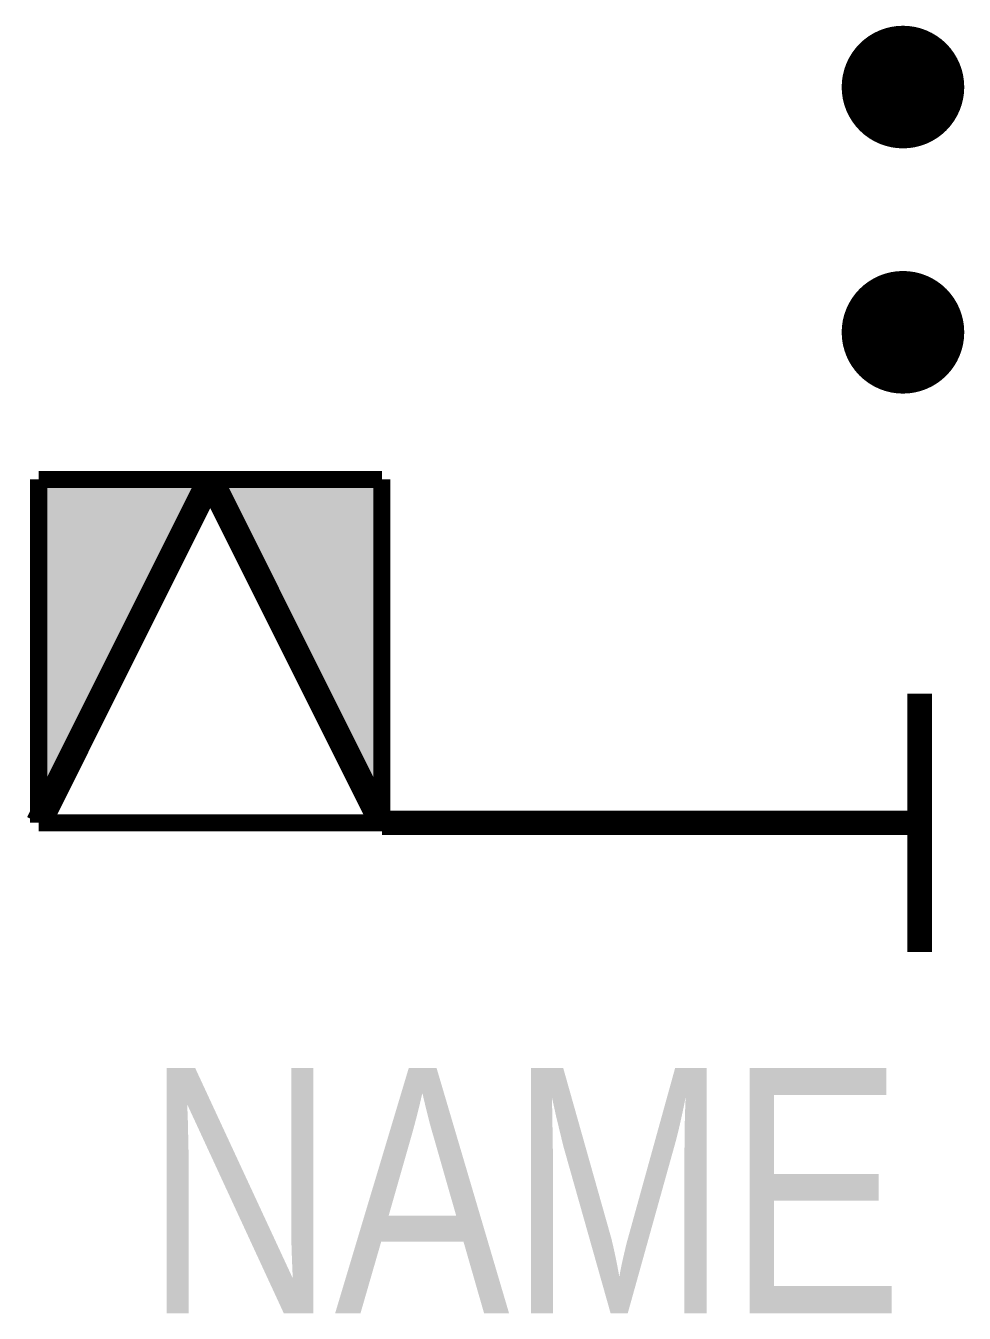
# Model space of a CAD drawing. Header units: inches. Extents: x -7.2 to 0.5, y -9 to 1.5.
import ezdxf
from ezdxf.enums import TextEntityAlignment as Align

# ---------------------------------------------------------------- set-up
doc = ezdxf.new("R2010")
doc.units = ezdxf.units.IN
doc.header["$MEASUREMENT"] = 0

msp = doc.modelspace()

# ---------------------------------------------------------------- hatches: boundary and pattern name
h = msp.add_hatch(color=256)
h.paths.add_polyline_path([(-7.051, -2.2), (-7.051, -5), (-5.651, -2.2)])
h.paths.add_polyline_path([(-4.251, -5), (-4.251, -2.2), (-5.651, -2.2)])

# ---------------------------------------------------------------- linework, layer by layer
for points in [[(-0.25, 1, 0.5, 0.5, 1), (0.25, 1, 0.5, 0.5, 1)], [(-0.25, -1, 0.5, 0.5, 1), (0.25, -1, 0.5, 0.5, 1)]]:
    msp.add_lwpolyline(points, format="xyseb", close=True)
for points, const_width in [([(-5.651, -2.2), (-7.051, -5)], 0.21), ([(-4.251, -5), (-5.651, -2.2)], 0.21), ([(-4.251, -2.2), (-7.051, -2.2)], 0.14), ([(-7.051, -2.2), (-7.051, -5)], 0.14), ([(-4.251, -2.2), (-4.251, -5)], 0.14), ([(-4.251, -5), (-7.051, -5)], 0.14), ([(-2.665, -5), (-4.251, -5)], 0.2), ([(0.136, -5), (-2.665, -5)], 0.2)]:
    msp.add_lwpolyline(points, dxfattribs=dict(const_width=const_width))
for points in [[(0.136, -3.947, 0.2, 0.2, 0), (0.136, -6.053, 0.2, 0.2, 0)], [(0.136, -6, 0.2, 0.2, 0), (0.136, -4, 0.2, 0.2, 0)]]:
    msp.add_lwpolyline(points, format="xyseb")

# ---------------------------------------------------------------- texts
at = {"width": 0.8}
msp.add_attdef('NAME', text='NAME', height=2, dxfattribs=at).set_placement((0, -9), align=Align.RIGHT)

doc.saveas('drawing.dxf')
